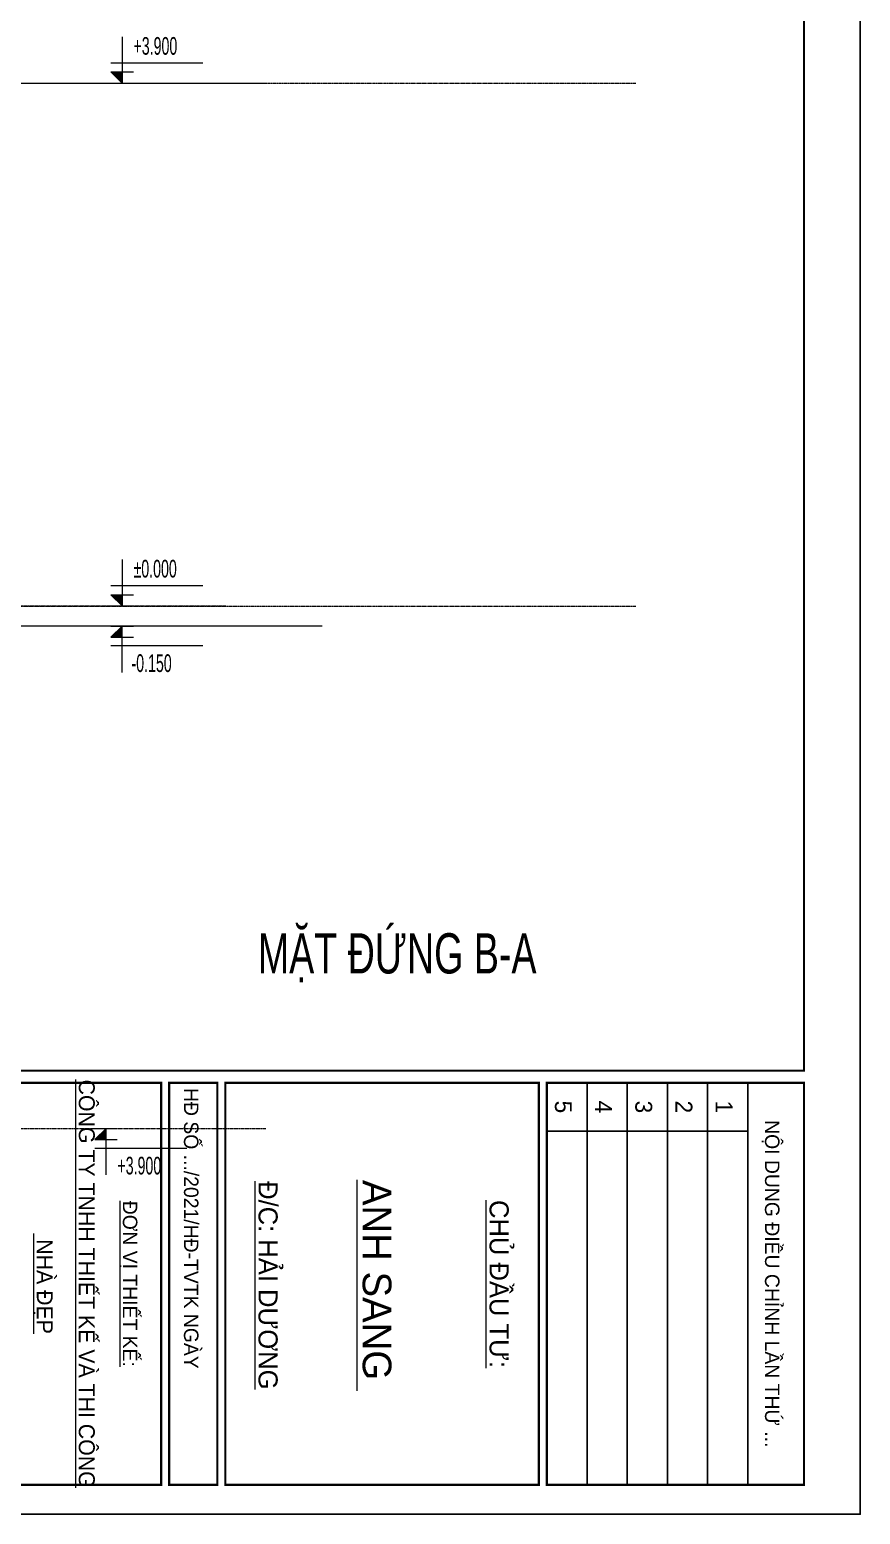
# Model space of a CAD drawing. Header units: millimetres. Extents: x 1336014 to 2939047, y -333549 to -60566.
# Drawn here: x 1372810 to 1379011, y -164841 to -153764 of the extents above; entities that cross this region are included whole.
import ezdxf
from ezdxf.enums import TextEntityAlignment as Align

# ---------------------------------------------------------------- set-up
doc = ezdxf.new("R2010")
doc.units = ezdxf.units.MM
doc.header["$MEASUREMENT"] = 0
doc.linetypes.add('CENTER2', pattern=[1.125, 0.75, -0.125, 0.125, -0.125])
for name, color, linetype, lineweight in [('01.Cut', 255, 'Continuous', 35), ('05.Text', 253, 'Continuous', 18), ('08.Dim', 156, 'Continuous', 15), ('10.truc', 250, 'CENTER2', 20), ('11.Khung bo', 32, 'Continuous', 50), ('12.Khung', 36, 'Continuous', 25), ('DIM', 252, 'Continuous', 20)]:
    doc.layers.add(name, color=color, linetype=linetype, lineweight=lineweight)
doc.layers.add('text', color=7, linetype='Continuous')
doc.layers.add('Tpl_Bound', color=1, linetype='Continuous', plot=False)
doc.styles.add('AVANT', font='')
doc.styles.add('TT5_Ghi chu 1', font='', dxfattribs={"width": 0.7, "height": 240})
doc.styles.add('TT5_Text Dim', font='hoatbif.shx', dxfattribs={"width": 0.6})
doc.styles.add('VnAvantH', font='')
doc.styles.get('AVANT').set_extended_font_data('.VnAvant')
doc.styles.get('TT5_Ghi chu 1').set_extended_font_data('.VnBlackH')
doc.styles.get('VnAvantH').set_extended_font_data('.VnAvantH')

# ---------------------------------------------------------------- blocks, each defined once
blk = doc.blocks.new('100')
at = {"layer": '11.Khung bo', "const_width": 26.7}
for points in [[(1860913, -945240), (1860913, -916940), (1896063, -916940), (1896063, -945240)], [(1860913, -945240), (1860913, -916940), (1896063, -916940), (1896063, -945240)], [(1860913, -945240), (1860913, -916940), (1896063, -916940), (1896063, -945240)], [(1896213, -920140), (1896213, -916940), (1901213, -916940), (1901213, -920140)], [(1896213, -920140), (1896213, -916940), (1901213, -916940), (1901213, -920140)], [(1896213, -920140), (1896213, -916940), (1901213, -916940), (1901213, -920140)], [(1896213, -924140), (1901213, -924140), (1901213, -920240), (1896213, -920240)], [(1896213, -924140), (1901213, -924140), (1901213, -920240), (1896213, -920240)], [(1896213, -924140), (1901213, -924140), (1901213, -920240), (1896213, -920240)], [(1896213, -924840), (1901213, -924840), (1901213, -924240), (1896213, -924240)], [(1896213, -924840), (1901213, -924840), (1901213, -924240), (1896213, -924240)], [(1896213, -924840), (1901213, -924840), (1901213, -924240), (1896213, -924240)], [(1896213, -929740), (1901213, -929740), (1901213, -924940), (1896213, -924940)], [(1896213, -929740), (1901213, -929740), (1901213, -924940), (1896213, -924940)], [(1896213, -929740), (1901213, -929740), (1901213, -924940), (1896213, -924940)]]:
    blk.add_lwpolyline(points, close=True, dxfattribs=at)
at = {"layer": '12.Khung'}
for p, q in [((1896213, -917640), (1901213, -917640)), ((1896213, -917640), (1901213, -917640)), ((1896213, -917640), (1901213, -917640)), ((1896813, -920140), (1896813, -917640)), ((1896813, -920140), (1896813, -917640)), ((1896813, -920140), (1896813, -917640)), ((1896213, -918140), (1901213, -918140)), ((1896213, -918140), (1901213, -918140)), ((1896213, -918140), (1901213, -918140)), ((1896213, -918640), (1901213, -918640)), ((1896213, -918640), (1901213, -918640)), ((1896213, -918640), (1901213, -918640)), ((1896213, -919140), (1901213, -919140)), ((1896213, -919140), (1901213, -919140)), ((1896213, -919140), (1901213, -919140)), ((1896213, -919640), (1901213, -919640)), ((1896213, -919640), (1901213, -919640)), ((1896213, -919640), (1901213, -919640))]:
    blk.add_line(p, q, dxfattribs=at)
blk.add_lwpolyline([(1901579, -945940), (1901579, -916240), (1859580, -916240), (1859580, -945940)], close=True, dxfattribs=at)
blk.add_lwpolyline([(1901579, -945940), (1901579, -916240), (1859580, -916240), (1859580, -945940)], close=True, dxfattribs=at)
blk.add_lwpolyline([(1901579, -945940), (1901579, -916240), (1859580, -916240), (1859580, -945940)], close=True, dxfattribs=at)
at = {"layer": '05.Text', "style": 'VnAvantH'}
for s, p in [('Néi dung ®iÒu chØnh lÇn thø ...', (1898713, -917329)), ('H§ sè .../2021/H§-TVTK ngµy ', (1898057, -924540))]:
    blk.add_text(s, height=180, dxfattribs=at).set_placement(p, align=Align.MIDDLE)
at = {"layer": '05.Text'}
for s, height, style, p in [('1', 210, 'AVANT', (1896513, -918040)), ('2', 210, 'AVANT', (1896513, -918540)), ('3', 210, 'AVANT', (1896513, -919040)), ('4', 210, 'AVANT', (1896513, -919540)), ('5', 210, 'AVANT', (1896513, -920040)), ('%%uChñ ®Çu t\xad:', 237.6, 'VnAvantH', (1898716, -920853)), ('%%Uanh sang ', 356.4, 'VnAvantH', (1898732, -922432)), ('%%U®/c: h¶i d\xad¬ng', 237.6, 'VnAvantH', (1898732, -923728)), ('%%U®¬n vÞ thiÕt kÕ:', 180, 'VnAvantH', (1898713, -925416)), ('%%Uc«ng ty tnhh thiÕt kÕ vµ thi c«ng', 198, 'VnAvantH', (1898711, -925964)), ('%%U nhµ ®Ñp', 198, 'VnAvantH', (1898711, -926487))]:
    blk.add_text(s, height=height, dxfattribs=dict(at, style=style)).set_placement(p, align=Align.CENTER)
blk = doc.blocks.new('A$C4E7C6F34')
at = {"layer": 'DIM'}
blk.add_hatch(color=256, dxfattribs=at).paths.add_polyline_path([(-38, 0), (-38, 138), (-178, 138)])
for p, q in [((-38, 576), (-38, 0)), ((964, 248), (-178, 248)), ((-178, 138), (101, 138)), ((-178, 138), (-38, 0)), ((-178, 0), (101, 0))]:
    blk.add_line(p, q, dxfattribs=at)
at = {"layer": 'text', "style": 'TT5_Text Dim', "flags": 8}
blk.add_attdef('%%P0.000', text='', height=220, dxfattribs=at).set_placement((102, 461), align=Align.MIDDLE_LEFT)

msp = doc.modelspace()

# ---------------------------------------------------------------- linework, layer by layer
at = {"layer": '01.Cut', "const_width": 10}
msp.add_lwpolyline([(1363597.9, -158213), (1374993.9, -158213.8)], dxfattribs=at)
at = {"layer": '10.truc'}
for p, q in [((1362354.7, -154163.7), (1377335.9, -154163.7)), ((1362354.7, -158064.1), (1377335.9, -158064.1))]:
    msp.add_line(p, q, dxfattribs=at)
for points in [[(1364839.4, -154161.9), (1374573.6, -154161.9)], [(1364839.4, -158062.4), (1374273.8, -158062.4)], [(1364839.4, -161962.9), (1374573.6, -161962.9)]]:
    msp.add_lwpolyline(points, dxfattribs=at)
at = {"layer": 'Tpl_Bound', "color": 1}
msp.add_lwpolyline([(1361191.5, -164841.3), (1361191.5, -139641.5), (1379011.4, -139641.5), (1379011.4, -164841.3)], close=True, dxfattribs=at)

# ---------------------------------------------------------------- block references
at = {"layer": '05.Text', "xscale": 0.6, "yscale": 0.6, "zscale": 0.6, "rotation": 270}
msp.add_blockref('100', (1928755.4, 976106.3), dxfattribs=at)
at = {"layer": '08.Dim'}
ref = msp.add_blockref('A$C4E7C6F34', (1373523.8, -154161.9), dxfattribs=dict(at, xscale=0.6, yscale=0.6, zscale=0.6))
ref.add_attrib('%%P0.000', '+3.900', dxfattribs={"layer": 'text', "height": 132, "style": 'TT5_Text Dim', "width": 0.6, "flags": 8}).set_placement((1373585.2, -153885.1), align=Align.MIDDLE_LEFT)
ref = msp.add_blockref('A$C4E7C6F34', (1373523.8, -158062.4), dxfattribs=dict(at, xscale=0.6, yscale=0.6, zscale=0.6))
ref.add_attrib('%%P0.000', '%%p0.000', dxfattribs={"layer": 'text', "height": 132, "style": 'TT5_Text Dim', "width": 0.6, "flags": 8}).set_placement((1373585.2, -157785.6), align=Align.MIDDLE_LEFT)
ref = msp.add_blockref('A$C4E7C6F34', (1373523.8, -158213.7), dxfattribs=dict(at, xscale=-0.6, yscale=0.6, zscale=0.6, rotation=180))
ref.add_attrib('%%P0.000', '-0.150', dxfattribs={"layer": 'text', "height": 132, "style": 'TT5_Text Dim', "width": 0.6, "flags": 8}).set_placement((1373570.1, -158490.5), align=Align.MIDDLE_LEFT)
ref = msp.add_blockref('A$C4E7C6F34', (1373403.8, -161962.9), dxfattribs=dict(at, xscale=-0.6, yscale=0.6, zscale=0.6, rotation=180))
ref.add_attrib('%%P0.000', '+3.900', dxfattribs={"layer": 'text', "height": 132, "style": 'TT5_Text Dim', "width": 0.6, "flags": 8}).set_placement((1373465.2, -162239.6), align=Align.MIDDLE_LEFT)

# ---------------------------------------------------------------- texts
at = {"layer": '05.Text', "style": 'TT5_Ghi chu 1', "width": 0.7}
msp.add_text('mÆt ®øng b-a', height=300, dxfattribs=at).set_placement((1374513.4, -160805.9))

doc.saveas('drawing.dxf')
